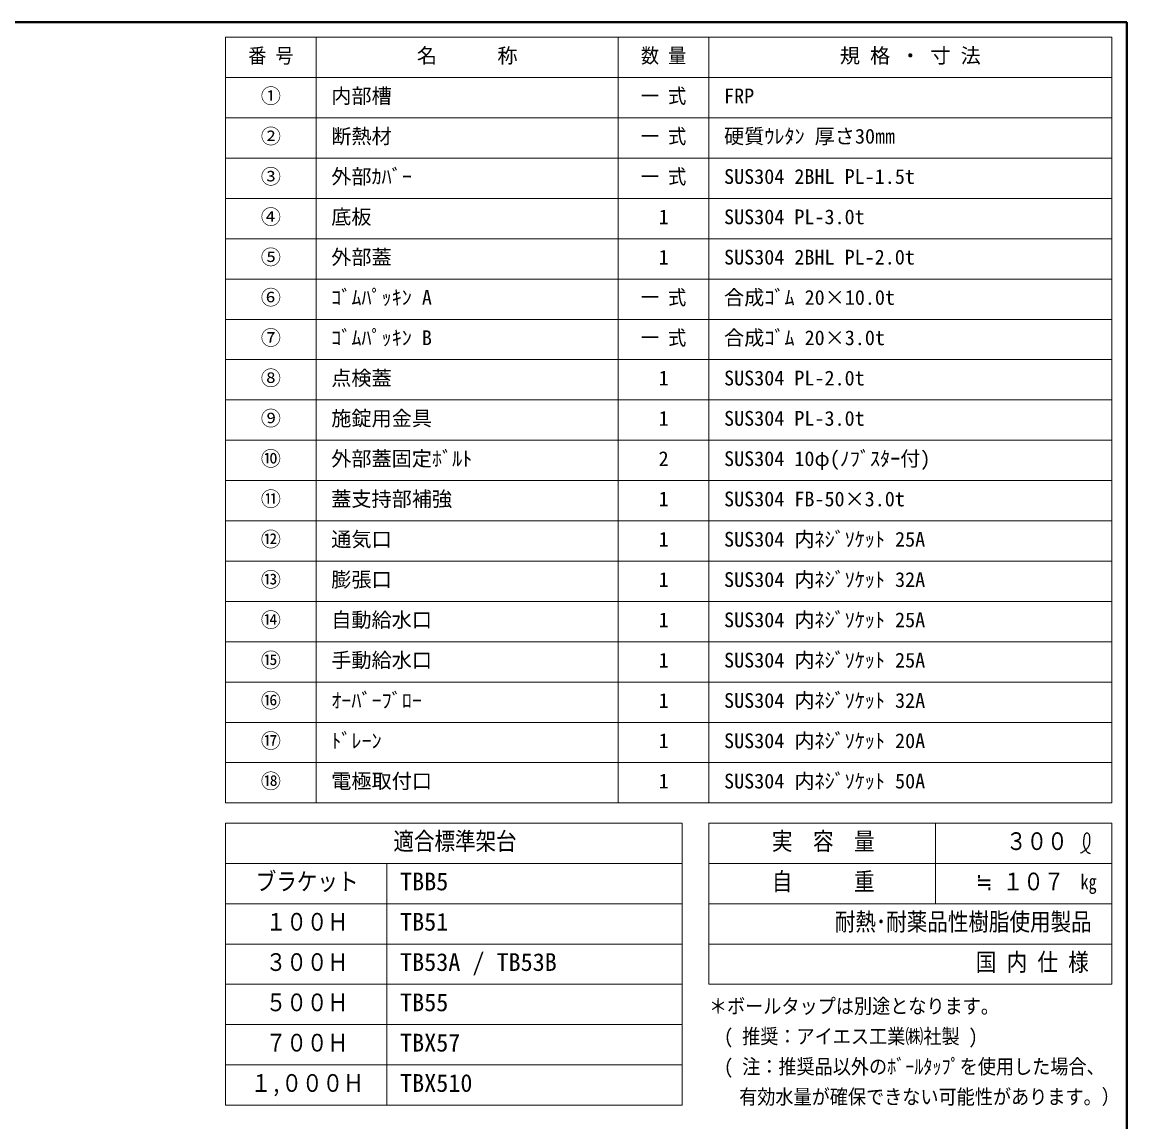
# Model space of a CAD drawing. Units: millimetres at full size, sheet at 1:15; details may follow other scales. Extents: x -3184 to 2891, y -2037 to 2178.
# Drawn here: x 834 to 2891, y 131 to 2178 of the extents above; entities that cross this region are included whole.
import ezdxf
from ezdxf.enums import TextEntityAlignment as Align

# ---------------------------------------------------------------- set-up
doc = ezdxf.new("R2010")
doc.units = ezdxf.units.MM
doc.header["$LTSCALE"] = 15
doc.layers.add('0-0', color=7, linetype='Continuous', lineweight=18)
doc.styles.add('ＭＳ ゴシック', font='')
doc.styles.get('ＭＳ ゴシック').set_extended_font_data('MS Gothic')

msp = doc.modelspace()

# ---------------------------------------------------------------- linework, layer by layer
at = {"layer": '0-0', "color": 1, "lineweight": 40}
for p, q in [((2890.8, 2177.87), (-3184.2, 2177.87)), ((2890.8, -2037.13), (2890.8, 2177.87))]:
    msp.add_line(p, q, dxfattribs=at)
at = {"layer": '0-0', "color": 3}
for p, q in [((2862.67, 2149.74), (1212.67, 2149.74)), ((1212.67, 724.74), (1212.67, 2149.74)), ((1381.42, 724.74), (1381.42, 2149.74)), ((1943.92, 724.74), (1943.92, 2149.74)), ((2112.67, 724.74), (2112.67, 2149.74)), ((2862.67, 724.74), (2862.67, 2149.74)), ((2862.67, 2074.74), (1212.67, 2074.74)), ((2862.67, 1999.74), (1212.67, 1999.74)), ((2862.67, 1924.74), (1212.67, 1924.74)), ((2862.67, 1849.74), (1212.67, 1849.74)), ((2862.67, 1774.74), (1212.67, 1774.74)), ((2862.67, 1699.74), (1212.67, 1699.74)), ((2862.67, 1624.74), (1212.67, 1624.74)), ((2862.67, 1549.74), (1212.67, 1549.74)), ((2862.67, 1474.74), (1212.67, 1474.74)), ((2862.67, 1399.74), (1212.67, 1399.74)), ((2862.67, 1324.74), (1212.67, 1324.74)), ((2862.67, 1249.74), (1212.67, 1249.74)), ((2862.67, 1174.74), (1212.67, 1174.74)), ((2862.67, 1099.74), (1212.67, 1099.74)), ((2862.67, 1024.74), (1212.67, 1024.74)), ((2862.67, 949.74), (1212.67, 949.74)), ((2862.67, 874.74), (1212.67, 874.74)), ((2862.67, 799.74), (1212.67, 799.74)), ((2862.67, 724.74), (1212.67, 724.74)), ((2062.67, 687.24), (1212.67, 687.24)), ((1212.67, 162.24), (1212.67, 687.24)), ((2062.67, 162.24), (2062.67, 687.24)), ((2862.67, 687.24), (2112.67, 687.24)), ((2112.67, 387.24), (2112.67, 687.24)), ((2534.55, 537.24), (2534.55, 687.24)), ((2862.67, 387.24), (2862.67, 687.24)), ((2062.67, 612.24), (1212.67, 612.24)), ((1512.67, 162.24), (1512.67, 612.24)), ((2862.67, 612.24), (2112.67, 612.24)), ((2062.67, 537.24), (1212.67, 537.24)), ((2862.67, 537.24), (2112.67, 537.24)), ((2062.67, 462.24), (1212.67, 462.24)), ((2862.67, 462.24), (2112.67, 462.24)), ((2062.67, 387.24), (1212.67, 387.24)), ((2862.67, 387.24), (2112.67, 387.24)), ((2062.67, 312.24), (1212.67, 312.24)), ((2062.67, 237.24), (1212.67, 237.24)), ((2062.67, 162.24), (1212.67, 162.24))]:
    msp.add_line(p, q, dxfattribs=at)
at = {"layer": '0-0', "color": 5, "lineweight": 25}
for points in [[(2804.18, 631.17), (2805.16, 631.74), (2806.85, 632.72), (2808.51, 633.72), (2810.16, 634.77), (2811.77, 635.86), (2813.33, 637.03), (2814.22, 637.75), (2814.87, 638.31), (2815.95, 639.31), (2816.98, 640.37), (2817.94, 641.49), (2818.81, 642.67), (2819.58, 643.91), (2819.97, 644.66), (2820.25, 645.27), (2820.68, 646.35), (2821.04, 647.46), (2821.33, 648.59), (2821.55, 649.74), (2821.71, 650.89), (2821.78, 651.56), (2821.83, 652.26), (2821.88, 653.45), (2821.89, 654.64), (2821.88, 655.84), (2821.84, 657.04), (2821.8, 658.25), (2821.78, 658.96), (2821.76, 659.71), (2821.71, 660.99), (2821.61, 662.27), (2821.41, 663.52), (2821.07, 664.73), (2820.54, 665.89), (2820.14, 666.53), (2819.88, 666.87), (2819.37, 667.43), (2818.81, 667.92), (2818.21, 668.33)], [(2818.21, 668.33), (2817.57, 668.64), (2816.91, 668.8), (2816.52, 668.83), (2816.2, 668.81), (2815.65, 668.69), (2815.11, 668.48), (2814.59, 668.19), (2814.1, 667.83), (2813.64, 667.43), (2813.39, 667.18), (2813.05, 666.79), (2812.53, 666.08), (2812.1, 665.33), (2811.74, 664.54), (2811.45, 663.73), (2811.21, 662.9), (2811.09, 662.42), (2810.96, 661.8), (2810.77, 660.75), (2810.62, 659.68), (2810.51, 658.61), (2810.41, 657.54), (2810.32, 656.46), (2810.27, 655.84), (2810.21, 655.09), (2810.1, 653.81), (2810.01, 652.52), (2809.96, 651.24), (2809.96, 649.95), (2810.03, 648.68), (2810.1, 647.94), (2810.2, 647.31), (2810.42, 646.21), (2810.7, 645.13), (2811.03, 644.06), (2811.41, 643), (2811.82, 641.96), (2812.08, 641.37), (2812.27, 640.94)], [(2812.27, 640.94), (2812.61, 640.2), (2812.97, 639.48), (2813.34, 638.76), (2813.73, 638.05), (2814.14, 637.34), (2814.38, 636.93), (2814.67, 636.45), (2815.2, 635.64), (2815.76, 634.85), (2816.37, 634.11), (2817.02, 633.42), (2817.73, 632.8), (2818.16, 632.49), (2818.54, 632.25), (2819.21, 631.89), (2819.92, 631.57), (2820.65, 631.29), (2821.4, 631.04), (2822.16, 630.81), (2822.6, 630.68)]]:
    msp.add_lwpolyline(points, dxfattribs=at)

# ---------------------------------------------------------------- texts
at = {"layer": '0-0', "style": 'ＭＳ ゴシック'}
for s, height, width, p in [('番 号', 27.49, 0.9, (1254.86, 2093.49)), ('数 量', 27.49, 0.9, (1986.11, 2093.49)), ('一 式', 27.49, 0.9, (1986.11, 2018.49)), ('一 式', 27.49, 0.9, (1986.11, 1943.49)), ('一 式', 27.49, 0.9, (1986.11, 1868.49)), ('一 式', 27.49, 0.9, (1986.11, 1643.49)), ('一 式', 27.49, 0.9, (1986.11, 1568.49)), ('適合標準架台', 32.99, 0.85, (1525.17, 627.24)), ('実\u3000容\u3000量', 32.99, 0.85, (2229.86, 627.24)), ('３００', 32.99, 0.85, (2665.8, 627.24)), ('ブラケット', 32.99, 0.85, (1268.92, 552.24)), ('自\u3000\u3000\u3000重', 32.99, 0.85, (2229.86, 552.24)), ('≒ １０７', 32.99, 0.85, (2609.55, 552.24)), ('kg', 27.49, 0.8, (2804.55, 555.99)), ('１００Ｈ', 32.99, 0.85, (1287.67, 477.24)), ('耐熱･耐薬品性樹脂使用製品', 32.99, 0.85, (2347.05, 477.24)), ('３００Ｈ', 32.99, 0.85, (1287.67, 402.24)), ('国 内 仕 様', 32.99, 0.85, (2609.55, 402.24)), ('５００Ｈ', 32.99, 0.85, (1287.67, 327.24)), ('＊ボールタップは別途となります。', 27.49, 0.9, (2112.67, 324.74)), ('７００Ｈ', 32.99, 0.85, (1287.67, 252.24)), ('( 推奨：アイエス工業㈱社製 )', 27.49, 0.9, (2140.8, 268.49)), ('( 注：推奨品以外のﾎﾞｰﾙﾀｯﾌﾟを使用した場合、', 27.49, 0.9, (2140.8, 212.24)), ('１,０００Ｈ', 32.99, 0.85, (1259.55, 177.24)), ('有効水量が確保できない可能性があります。）', 27.49, 0.9, (2168.92, 155.99))]:
    msp.add_text(s, height=height, dxfattribs=dict(at, width=width)).set_placement(p, align=Align.BOTTOM_LEFT)
for s, height, p in [('名\u3000\u3000\u3000称', 27.49, (1568.92, 2093.49)), ('規 格 ・ 寸 法', 27.49, (2356.42, 2093.49)), ('①', 27.49, (1278.3, 2018.49)), ('内部槽', 27.49, (1409.55, 2018.49)), ('FRP', 27.49, (2140.8, 2018.49)), ('②', 27.49, (1278.3, 1943.49)), ('断熱材', 27.49, (1409.55, 1943.49)), ('硬質ｳﾚﾀﾝ 厚さ30㎜', 27.49, (2140.8, 1943.49)), ('③', 27.49, (1278.3, 1868.49)), ('外部ｶﾊﾞｰ', 27.49, (1409.55, 1868.49)), ('SUS304 2BHL PL-1.5t', 27.49, (2140.8, 1868.49)), ('④', 27.49, (1278.3, 1793.49)), ('底板', 27.49, (1409.55, 1793.49)), ('1', 27.49, (2018.92, 1793.49)), ('SUS304 PL-3.0t', 27.49, (2140.8, 1793.49)), ('⑤', 27.49, (1278.3, 1718.49)), ('外部蓋', 27.49, (1409.55, 1718.49)), ('1', 27.49, (2018.92, 1718.49)), ('SUS304 2BHL PL-2.0t', 27.49, (2140.8, 1718.49)), ('⑥', 27.49, (1278.3, 1643.49)), ('ｺﾞﾑﾊﾟｯｷﾝ A', 27.49, (1409.55, 1643.49)), ('合成ｺﾞﾑ 20×10.0t', 27.49, (2140.8, 1643.49)), ('⑦', 27.49, (1278.3, 1568.49)), ('ｺﾞﾑﾊﾟｯｷﾝ B', 27.49, (1409.55, 1568.49)), ('合成ｺﾞﾑ 20×3.0t', 27.49, (2140.8, 1568.49)), ('⑧', 27.49, (1278.3, 1493.49)), ('点検蓋', 27.49, (1409.55, 1493.49)), ('1', 27.49, (2018.92, 1493.49)), ('SUS304 PL-2.0t', 27.49, (2140.8, 1493.49)), ('⑨', 27.49, (1278.3, 1418.49)), ('施錠用金具', 27.49, (1409.55, 1418.49)), ('1', 27.49, (2018.92, 1418.49)), ('SUS304 PL-3.0t', 27.49, (2140.8, 1418.49)), ('⑩', 27.49, (1278.3, 1343.49)), ('外部蓋固定ﾎﾞﾙﾄ', 27.49, (1409.55, 1343.49)), ('2', 27.49, (2018.92, 1343.49)), ('SUS304 10φ(ﾉﾌﾞｽﾀｰ付)', 27.49, (2140.8, 1343.49)), ('⑪', 27.49, (1278.3, 1268.49)), ('蓋支持部補強', 27.49, (1409.55, 1268.49)), ('1', 27.49, (2018.92, 1268.49)), ('SUS304 FB-50×3.0t', 27.49, (2140.8, 1268.49)), ('⑫', 27.49, (1278.3, 1193.49)), ('通気口', 27.49, (1409.55, 1193.49)), ('1', 27.49, (2018.92, 1193.49)), ('SUS304 内ﾈｼﾞｿｹｯﾄ 25A', 27.49, (2140.8, 1193.49)), ('⑬', 27.49, (1278.3, 1118.49)), ('膨張口', 27.49, (1409.55, 1118.49)), ('1', 27.49, (2018.92, 1118.49)), ('SUS304 内ﾈｼﾞｿｹｯﾄ 32A', 27.49, (2140.8, 1118.49)), ('⑭', 27.49, (1278.3, 1043.49)), ('自動給水口', 27.49, (1409.55, 1043.49)), ('1', 27.49, (2018.92, 1043.49)), ('SUS304 内ﾈｼﾞｿｹｯﾄ 25A', 27.49, (2140.8, 1043.49)), ('⑮', 27.49, (1278.3, 968.49)), ('手動給水口', 27.49, (1409.55, 968.49)), ('SUS304 内ﾈｼﾞｿｹｯﾄ 25A', 27.49, (2140.8, 968.49)), ('1', 27.49, (2018.92, 968.49)), ('⑯', 27.49, (1278.3, 893.49)), ('ｵｰﾊﾞｰﾌﾞﾛｰ', 27.49, (1409.55, 893.49)), ('1', 27.49, (2018.92, 893.49)), ('SUS304 内ﾈｼﾞｿｹｯﾄ 32A', 27.49, (2140.8, 893.49)), ('⑰', 27.49, (1278.3, 818.49)), ('ﾄﾞﾚｰﾝ', 27.49, (1409.55, 818.49)), ('1', 27.49, (2018.92, 818.49)), ('SUS304 内ﾈｼﾞｿｹｯﾄ 20A', 27.49, (2140.8, 818.49)), ('⑱', 27.49, (1278.3, 743.49)), ('電極取付口', 27.49, (1409.55, 743.49)), ('SUS304 内ﾈｼﾞｿｹｯﾄ 50A', 27.49, (2140.8, 743.49)), ('1', 27.49, (2018.92, 743.49)), ('TBB5', 32.99, (1537.67, 552.24)), ('TB51', 32.99, (1537.67, 477.24)), ('TB53A / TB53B', 32.99, (1537.67, 402.24)), ('TB55', 32.99, (1537.67, 327.24)), ('TBX57', 32.99, (1537.67, 252.24)), ('TBX510', 32.99, (1537.67, 177.24))]:
    msp.add_text(s, height=height, dxfattribs=at).set_placement(p, align=Align.BOTTOM_LEFT)

doc.saveas('drawing.dxf')
